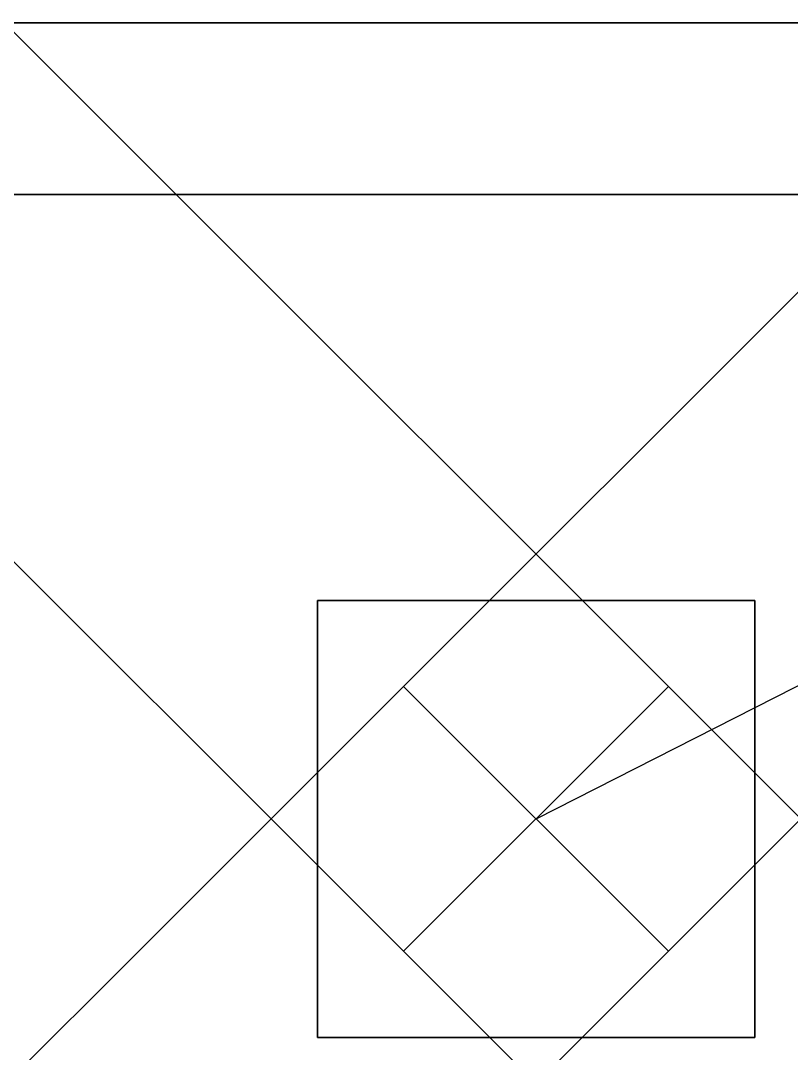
# Model space of a CAD drawing. Extents: x -65 to 400, y -475 to 105.
# Drawn here: x -8.25 to 4.09, y -3.76 to 12.79 of the extents above; entities that cross this region are included whole.
import ezdxf

# ---------------------------------------------------------------- set-up
doc = ezdxf.new("R2010")
doc.units = 0
for name, color, linetype in [('DRONE_ELECTRONICS', 3, 'CONTINUOUS'), ('DRONE_FRAME', 8, 'CONTINUOUS'), ('LABELS', 2, 'CONTINUOUS')]:
    doc.layers.add(name, color=color, linetype=linetype)

msp = doc.modelspace()

# ---------------------------------------------------------------- linework, layer by layer
at = {"layer": 'DRONE_ELECTRONICS'}
for points in [[(-12.75, -12.75, 3.5), (12.75, -12.75, 3.5), (12.75, 12.75, 3.5), (-12.75, 12.75, 3.5)], [(-12.75, -12.75, 5.1), (12.75, -12.75, 5.1), (12.75, 12.75, 5.1), (-12.75, 12.75, 5.1)], [(12.75, 12.75, 3.5), (-12.75, 12.75, 3.5), (-12.75, 12.75, 5.1), (12.75, 12.75, 5.1)], [(-12.75, -12.75, 9), (12.75, -12.75, 9), (12.75, 12.75, 9), (-12.75, 12.75, 9)], [(-12.75, -12.75, 10.6), (12.75, -12.75, 10.6), (12.75, 12.75, 10.6), (-12.75, 12.75, 10.6)], [(12.75, 12.75, 9), (-12.75, 12.75, 9), (-12.75, 12.75, 10.6), (12.75, 12.75, 10.6)], [(-27, -10, -9), (27, -10, -9), (27, 10, -9), (-27, 10, -9)], [(-27, -10, -1), (27, -10, -1), (27, 10, -1), (-27, 10, -1)], [(27, 10, -9), (-27, 10, -9), (-27, 10, -1), (27, 10, -1)], [(-3.5, -3.5, 5.1), (3.5, -3.5, 5.1), (3.5, 3.5, 5.1), (-3.5, 3.5, 5.1)], [(-3.5, -3.5, 6.6), (3.5, -3.5, 6.6), (3.5, 3.5, 6.6), (-3.5, 3.5, 6.6)], [(3.5, 3.5, 5.1), (-3.5, 3.5, 5.1), (-3.5, 3.5, 6.6), (3.5, 3.5, 6.6)], [(-3.5, 3.5, 5.1), (-3.5, -3.5, 5.1), (-3.5, -3.5, 6.6), (-3.5, 3.5, 6.6)], [(-3.5, -3.5, 10.6), (3.5, -3.5, 10.6), (3.5, 3.5, 10.6), (-3.5, 3.5, 10.6)], [(-3.5, -3.5, 12.1), (3.5, -3.5, 12.1), (3.5, 3.5, 12.1), (-3.5, 3.5, 12.1)], [(3.5, 3.5, 10.6), (-3.5, 3.5, 10.6), (-3.5, 3.5, 12.1), (3.5, 3.5, 12.1)], [(-3.5, 3.5, 10.6), (-3.5, -3.5, 10.6), (-3.5, -3.5, 12.1), (-3.5, 3.5, 12.1)], [(3.5, -3.5, 5.1), (3.5, 3.5, 5.1), (3.5, 3.5, 6.6), (3.5, -3.5, 6.6)], [(3.5, -3.5, 10.6), (3.5, 3.5, 10.6), (3.5, 3.5, 12.1), (3.5, -3.5, 12.1)], [(-3.5, -3.5, 5.1), (3.5, -3.5, 5.1), (3.5, -3.5, 6.6), (-3.5, -3.5, 6.6)], [(-3.5, -3.5, 10.6), (3.5, -3.5, 10.6), (3.5, -3.5, 12.1), (-3.5, -3.5, 12.1)]]:
    msp.add_3dface(points, dxfattribs=at)
at = {"layer": 'DRONE_FRAME'}
for points in [[(-2.121, -2.121), (-33.941, 29.699), (-29.699, 33.941), (2.121, 2.121)], [(-2.121, -2.121, 2.3), (-33.941, 29.699, 2.3), (-29.699, 33.941, 2.3), (2.121, 2.121, 2.3)], [(-29.699, 33.941), (2.121, 2.121), (2.121, 2.121, 2.3), (-29.699, 33.941, 2.3)], [(-2.121, 2.121), (29.699, 33.941), (33.941, 29.699), (2.121, -2.121)], [(-2.121, 2.121, 2.3), (29.699, 33.941, 2.3), (33.941, 29.699, 2.3), (2.121, -2.121, 2.3)], [(-2.121, 2.121), (29.699, 33.941), (29.699, 33.941, 2.3), (-2.121, 2.121, 2.3)], [(-2.121, -2.121), (-33.941, 29.699), (-33.941, 29.699, 2.3), (-2.121, -2.121, 2.3)], [(33.941, 29.699), (2.121, -2.121), (2.121, -2.121, 2.3), (33.941, 29.699, 2.3)], [(-16, -16), (16, -16), (16, 16), (-16, 16)], [(-16, -16, 2.3), (16, -16, 2.3), (16, 16, 2.3), (-16, 16, 2.3)], [(2.121, -2.121), (-29.699, -33.941), (-33.941, -29.699), (-2.121, 2.121)], [(2.121, -2.121, 2.3), (-29.699, -33.941, 2.3), (-33.941, -29.699, 2.3), (-2.121, 2.121, 2.3)], [(-33.941, -29.699), (-2.121, 2.121), (-2.121, 2.121, 2.3), (-33.941, -29.699, 2.3)], [(2.121, 2.121), (-2.121, -2.121), (-2.121, -2.121, 2.3), (2.121, 2.121, 2.3)], [(2.121, -2.121), (-2.121, 2.121), (-2.121, 2.121, 2.3), (2.121, -2.121, 2.3)], [(2.121, 2.121), (33.941, -29.699), (29.699, -33.941), (-2.121, -2.121)], [(2.121, 2.121, 2.3), (33.941, -29.699, 2.3), (29.699, -33.941, 2.3), (-2.121, -2.121, 2.3)], [(-2.121, -2.121), (2.121, 2.121), (2.121, 2.121, 2.3), (-2.121, -2.121, 2.3)], [(-2.121, 2.121), (2.121, -2.121), (2.121, -2.121, 2.3), (-2.121, 2.121, 2.3)], [(2.121, 2.121), (33.941, -29.699), (33.941, -29.699, 2.3), (2.121, 2.121, 2.3)], [(2.121, -2.121), (-29.699, -33.941), (-29.699, -33.941, 2.3), (2.121, -2.121, 2.3)], [(29.699, -33.941), (-2.121, -2.121), (-2.121, -2.121, 2.3), (29.699, -33.941, 2.3)]]:
    msp.add_3dface(points, dxfattribs=at)
at = {"layer": 'LABELS'}
msp.add_line((0, 0, 12), (55, 28, 24), dxfattribs=at)

doc.saveas('drawing.dxf')
